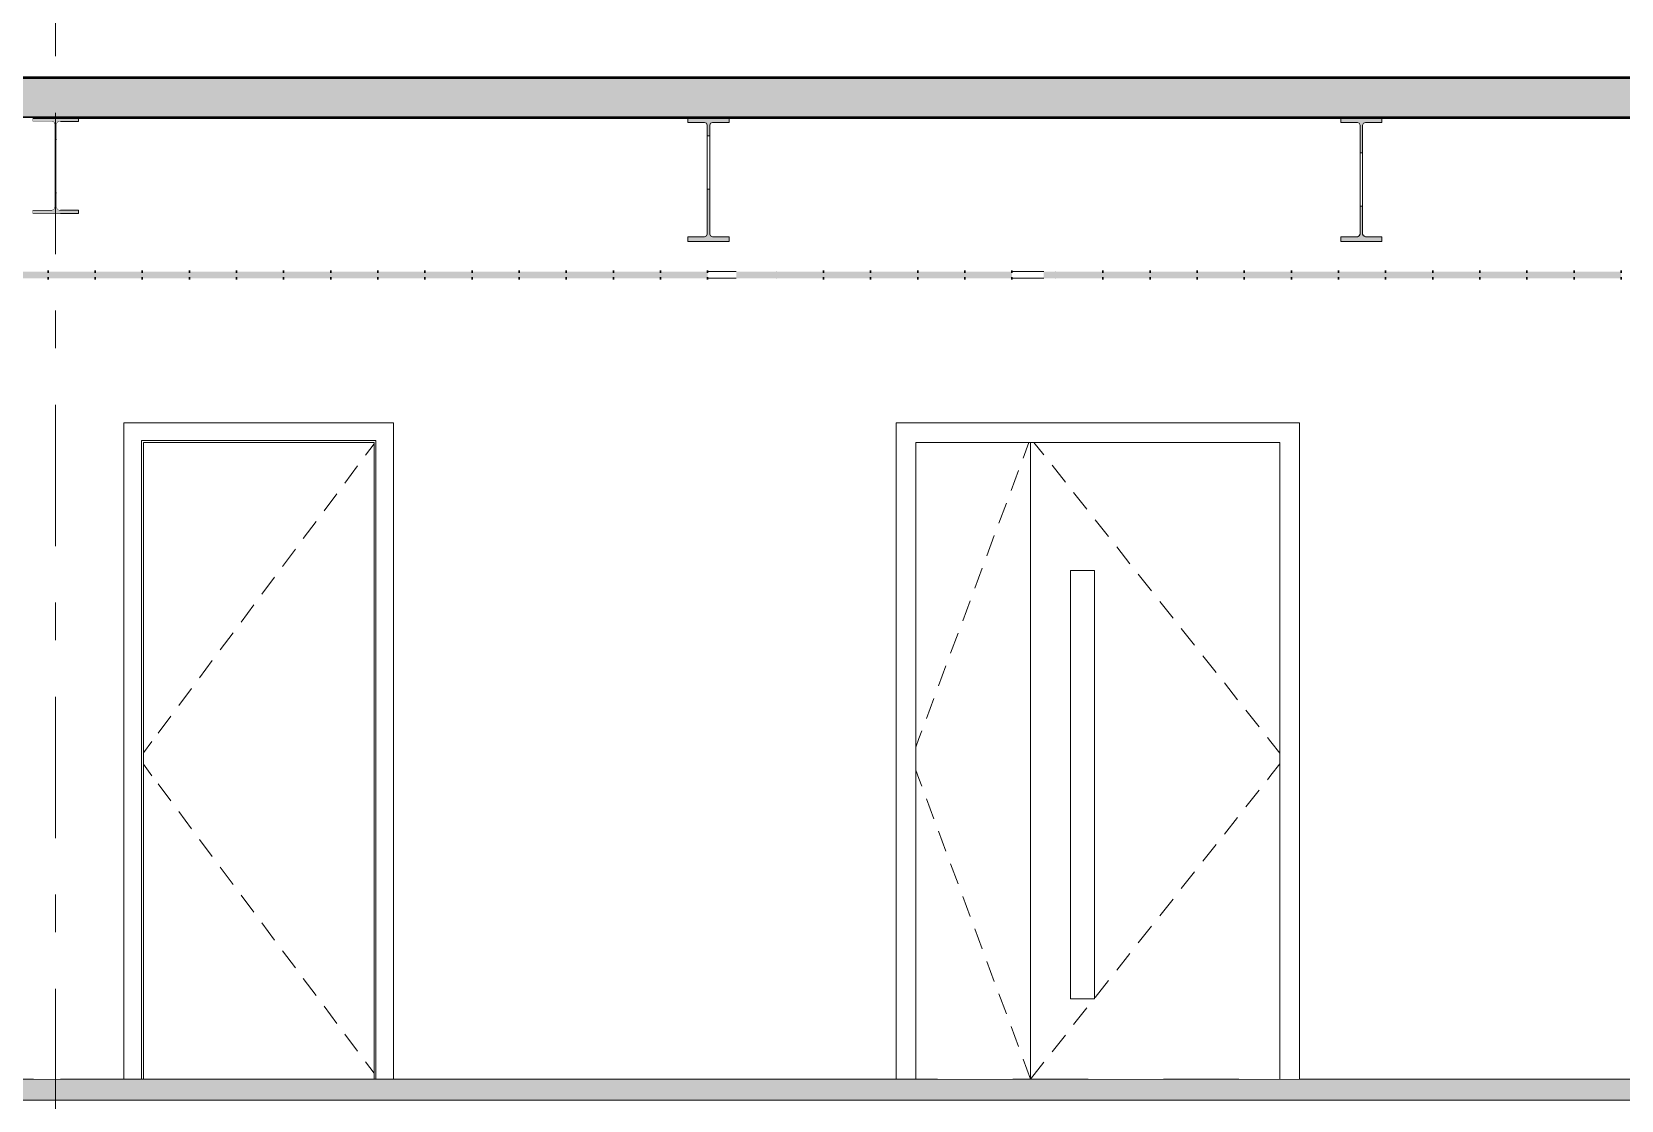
# Model space of a CAD drawing. Header units: millimetres. Extents: x -46169 to 228156, y -86316 to 18123.
# Drawn here: x 117237 to 123191, y -81190 to -77188 of the extents above; entities that cross this region are included whole.
import ezdxf
from ezdxf.enums import TextEntityAlignment as Align

# ---------------------------------------------------------------- set-up
doc = ezdxf.new("R2010")
doc.units = ezdxf.units.MM
doc.header["$MEASUREMENT"] = 0
for name, pattern in [('Dashed', [2822.222233, 1411.111116, -1411.111116]), ('Dense Dotted', [176.388884, 0, -176.388884]), ('Double Dashed', [1093.611073, 529.166651, -211.666656, 141.111112, -211.666656]), ('Wipeout_Contour', [1000, 0, -1000])]:
    doc.linetypes.add(name, pattern=pattern)
for name, color, linetype, lineweight, true_color in [('0_Pen_No__105', 7, 'Continuous', 15, 0xa6a6a6), ('A-230-M_FLOOR.IFC Import_Pen_No__109', 7, 'Continuous', 15, 0xa6a6a6), ('A-230-M_FLOOR.IFC Import_Pen_No__29', 7, 'Continuous', 50, 0x2a2a2a), ('New_A-15-MG_Structural_Grid_Phase_2_Pen_No__222', 7, 'Continuous', 13, 0x65af33), ('New_A-20-M_Ceiling_Pen_No__102', 7, 'Continuous', 15, 0xcccccc), ('New_A-20-M_Ceiling_Pen_No__29', 7, 'Continuous', 50, 0x2a2a2a), ('New_A-20-M_Ceiling_Pen_No__81', 7, 'Continuous', 20, 0x6a6a6a), ('New_A-20-M_Floor_Slab_Pen_No__109', 7, 'Continuous', 15, 0xa6a6a6), ('New_A-20-M_Floor_Slab_Pen_No__162', 7, 'Continuous', 0, 0xe47200), ('New_ArchiCAD Doors_Pen_No__63', 7, 'Continuous', 20, 0x606060)]:
    doc.layers.add(name, color=color, linetype=linetype, lineweight=lineweight, true_color=true_color)
for name, color, linetype in [('A-230-M_FLOOR.IFC Import', 7, 'Continuous'), ('New_A-15-MG_Structural_Grid_Phase_2', 7, 'Continuous'), ('New_A-20-M_Ceiling', 7, 'Continuous'), ('New_A-20-M_Floor_Slab', 7, 'Continuous'), ('New_A-25-M_Wall_Int', 7, 'Continuous'), ('New_ArchiCAD Doors', 7, 'Continuous'), ('S-280-M_STRUCT_FRAME.IFC Import', 7, 'Continuous')]:
    doc.layers.add(name, color=color, linetype=linetype)
for name, color, linetype, lineweight in [('New_A-20-M_Floor_Slab_Pen_No__1', 7, 'Continuous', 13), ('S-280-M_STRUCT_FRAME.IFC Import_Pen_No__1', 7, 'Continuous', 13), ('S-280-M_STRUCT_FRAME.IFC Import_Pen_No__160', 5, 'Continuous', 200), ('S-280-M_STRUCT_FRAME.IFC Import_Pen_No__90', 8, 'Continuous', 20)]:
    doc.layers.add(name, color=color, linetype=linetype, lineweight=lineweight)
doc.styles.add('GENERATED_STYLE_1', font='')
doc.styles.get('GENERATED_STYLE_1').set_extended_font_data('Swis721 BT')
pattern_1 = [(0, (104446.8, -81110.96), (0, 779.423), [48.75, -401.25]), (0, (104671.8, -80721.25), (0, 779.423), [48.75, -401.25]), (60, (104446.8, -81110.96), (-675, 389.711), [48.75, -401.25]), (60, (104896.8, -81110.96), (-675, 389.711), [48.75, -401.25]), (120, (104495.5, -81110.96), (675, 389.711), [48.75, -401.25]), (120, (104945.5, -81110.96), (675, 389.711), [48.75, -401.25]), (0, (104446.78, -81035.96), (0, 150), [0, -150, 0, -225]), (45, (104521.78, -81035.96), (-106.066, 106.066), [0, -112.5, 0, -187.5])]

# ---------------------------------------------------------------- blocks, each defined once
blk = doc.blocks.new('Section Elem_13_1', base_point=(104446.8, -81111))
at = {"color": 254, "linetype": 'Wipeout_Contour', "lineweight": 0, "ltscale": 557440.241387}
blk.add_wipeout([(105107.6, -77361), (126599.8, -77361), (126599.8, -77086), (105107.6, -77086)], dxfattribs=at).dxf.layer = 'New_A-20-M_Floor_Slab'
blk = doc.blocks.new('Section Elem_42_1', base_point=(104446.8, -81111))
at = {"color": 254, "linetype": 'Wipeout_Contour', "lineweight": 0, "ltscale": 748914.291087}
blk.add_wipeout([(129753.1, -78111), (122227.6, -78111), (122227.6, -81111), (130484.8, -81111), (130484.8, -78111)], dxfattribs=at).dxf.layer = 'New_A-25-M_Wall_Int'
at = {"color": 254, "linetype": 'Wipeout_Contour', "lineweight": 0, "ltscale": 9025615.064778667}
blk.add_wipeout([(122227.6, -77530.2), (122227.6, -77953.8), (122232.9, -77956), (122295.1, -77956), (122295.1, -77973), (122227.6, -77973), (122227.6, -78086), (129753.1, -78086), (130484.8, -78086), (130484.8, -77511), (128118.2, -77511), (128118.2, -77524.2), (128031.3, -77524.2), (128022.3, -77527.9), (128018.6, -77536.9), (128018.6, -78013.4), (128022.3, -78022.3), (128031.3, -78026.1), (128118.2, -78026.1), (128118.2, -78039.3), (127909.4, -78039.3), (127909.4, -78026.1), (127996.3, -78026.1), (128005.2, -78022.3), (128009, -78013.4), (128009, -77844.3), (128008.9, -77844.3), (128008.9, -77644.3), (128009, -77644.3), (128009, -77536.9), (128005.2, -77527.9), (127996.3, -77524.2), (127909.4, -77524.2), (127909.4, -77511), (124768.3, -77511), (124768.3, -77524.2), (124681.4, -77524.2), (124672.4, -77527.9), (124668.7, -77536.9), (124668.7, -77644.3), (124668.7, -77844.3), (124668.7, -78013.4), (124672.4, -78022.3), (124681.4, -78026.1), (124768.3, -78026.1), (124768.3, -78039.3), (124559.5, -78039.3), (124559.5, -78026.1), (124646.4, -78026.1), (124655.3, -78022.3), (124659.1, -78013.4), (124659.1, -77844.3), (124659.1, -77644.3), (124659.1, -77536.9), (124655.3, -77527.9), (124646.4, -77524.2), (124559.5, -77524.2), (124559.5, -77511), (122295.1, -77511), (122295.1, -77528), (122232.9, -77528)], dxfattribs=at).dxf.layer = 'New_A-25-M_Wall_Int'
blk = doc.blocks.new('Section Elem_43_1', base_point=(104446.8, -81111))
at = {"color": 254, "linetype": 'Wipeout_Contour', "lineweight": 0, "ltscale": 6581117.698297608}
blk.add_wipeout([(117344.2, -77856), (117412.2, -77856), (117412.2, -77869), (117344.2, -77869), (117344.2, -78086), (122227.6, -78086), (122227.6, -77973), (122140.7, -77973), (122140.7, -77956), (122202.9, -77956), (122210.2, -77953), (122213.1, -77945.8), (122213.1, -77841), (122213.1, -77641), (122213.1, -77538.2), (122210.2, -77530.9), (122202.9, -77528), (122140.7, -77528), (122140.7, -77511), (119849.2, -77511), (119849.2, -77528), (119787, -77528), (119779.8, -77530.9), (119776.8, -77538.2), (119776.8, -77578), (119776.8, -77778), (119776.8, -77945.8), (119779.8, -77953), (119787, -77956), (119849.2, -77956), (119849.2, -77973), (119694.8, -77973), (119694.8, -77956), (119757, -77956), (119764.2, -77953), (119767.2, -77945.8), (119767.2, -77778), (119767.2, -77578), (119767.2, -77538.2), (119764.2, -77530.9), (119757, -77528), (119694.8, -77528), (119694.8, -77511), (117412.2, -77511), (117412.2, -77524), (117344.2, -77524)], dxfattribs=at).dxf.layer = 'New_A-25-M_Wall_Int'
at = {"color": 254, "linetype": 'Wipeout_Contour', "lineweight": 0, "ltscale": 1158832.561590932}
blk.add_wipeout([(122222.7, -77641), (122222.7, -77841), (122222.7, -77945.8), (122225.7, -77953), (122227.6, -77953.8), (122227.6, -77530.2), (122225.7, -77530.9), (122222.7, -77538.2)], dxfattribs=at).dxf.layer = 'New_A-25-M_Wall_Int'
at = {"color": 254, "linetype": 'Wipeout_Contour', "lineweight": 0, "ltscale": 1726396.748631738}
blk.add_wipeout([(117344.2, -81111), (117582.2, -81111), (117582.2, -78653), (118592.2, -78653), (118592.2, -81111), (120475.6, -81111), (120475.6, -78653), (121985.6, -78653), (121985.6, -81111), (122227.6, -81111), (122227.6, -78111), (117344.2, -78111)], dxfattribs=at).dxf.layer = 'New_A-25-M_Wall_Int'
blk = doc.blocks.new('Section Elem_78_1', base_point=(104446.8, -81111))
at = {"color": 254, "linetype": 'Wipeout_Contour', "lineweight": 0, "ltscale": 568761.581851}
blk.add_wipeout([(117648.2, -81111), (117648.2, -78719), (117582.2, -78653), (117582.2, -81111)], dxfattribs=at).dxf.layer = 'New_ArchiCAD Doors'
at = {"color": 254, "linetype": 'Wipeout_Contour', "lineweight": 0, "ltscale": 571888.986101}
blk.add_wipeout([(118592.2, -78653), (118526.2, -78719), (118526.2, -81111), (118592.2, -81111)], dxfattribs=at).dxf.layer = 'New_ArchiCAD Doors'
at = {"color": 254, "linetype": 'Wipeout_Contour', "lineweight": 0, "ltscale": 567607.448577}
blk.add_wipeout([(117582.2, -78653), (117648.2, -78719), (118526.2, -78719), (118592.2, -78653)], dxfattribs=at).dxf.layer = 'New_ArchiCAD Doors'
at = {"layer": 'New_ArchiCAD Doors_Pen_No__63', "linetype": 'Continuous'}
for p, q in [((117582.2, -78653), (117582.2, -81111)), ((118592.2, -78653), (117582.2, -78653)), ((118592.2, -81111), (118592.2, -78653))]:
    blk.add_line(p, q, dxfattribs=at)
at = {"color": 254, "linetype": 'Wipeout_Contour', "lineweight": 0, "ltscale": 568926.820686}
blk.add_wipeout([(117655.2, -78726), (117648.2, -78726), (117648.2, -81111), (117655.2, -81111)], dxfattribs=at).dxf.layer = 'New_ArchiCAD Doors'
at = {"color": 254, "linetype": 'Wipeout_Contour', "lineweight": 0, "ltscale": 571812.142397}
blk.add_wipeout([(118519.2, -78726), (118519.2, -81111), (118526.2, -81111), (118526.2, -78726)], dxfattribs=at).dxf.layer = 'New_ArchiCAD Doors'
at = {"color": 254, "linetype": 'Wipeout_Contour', "lineweight": 0, "ltscale": 851536.833968}
blk.add_wipeout([(117648.2, -78719), (117648.2, -78726), (117655.2, -78726), (118519.2, -78726), (118526.2, -78726), (118526.2, -78719)], dxfattribs=at).dxf.layer = 'New_ArchiCAD Doors'
at = {"color": 254, "linetype": 'Wipeout_Contour', "lineweight": 0, "ltscale": 570369.470919}
blk.add_wipeout([(118519.2, -78726), (117655.2, -78726), (117655.2, -81111), (118519.2, -81111)], dxfattribs=at).dxf.layer = 'New_ArchiCAD Doors'
at = {"layer": 'New_ArchiCAD Doors_Pen_No__63', "linetype": 'Continuous'}
for p, q in [((117648.2, -81111), (117648.2, -78719)), ((117648.2, -78719), (118526.2, -78719)), ((117655.2, -81111), (117655.2, -78726)), ((117655.2, -78726), (118519.2, -78726)), ((118519.2, -78731.4), (118487.4, -78774.1)), ((118519.2, -78726), (118519.2, -81111)), ((118526.2, -78719), (118526.2, -81111)), ((118457.4, -78814.1), (118409.6, -78878.3)), ((118379.7, -78918.3), (118331.8, -78982.4)), ((118301.9, -79022.5), (118254.1, -79086.6)), ((118224.2, -79126.7), (118176.3, -79190.8)), ((118146.4, -79230.9), (118098.6, -79295)), ((118068.7, -79335.1), (118020.8, -79399.2)), ((117990.9, -79439.2), (117943.1, -79503.3)), ((117913.2, -79543.4), (117865.3, -79607.5)), ((117835.4, -79647.6), (117787.5, -79711.7)), ((117757.6, -79751.8), (117709.8, -79815.9)), ((117687.1, -79846.3), (117655.2, -79889)), ((117687.1, -79974.6), (117655.2, -79931.9)), ((117757.6, -80069.1), (117709.8, -80005)), ((117835.4, -80173.3), (117787.5, -80109.2)), ((117913.2, -80277.5), (117865.3, -80213.4)), ((117990.9, -80381.7), (117943.1, -80317.6)), ((118068.7, -80485.9), (118020.8, -80421.8)), ((118146.4, -80590.1), (118098.6, -80525.9)), ((118224.2, -80694.2), (118176.3, -80630.1)), ((118301.9, -80798.4), (118254.1, -80734.3)), ((118379.7, -80902.6), (118331.8, -80838.5)), ((118457.4, -81006.8), (118409.6, -80942.7)), ((118519.2, -81089.5), (118487.4, -81046.8))]:
    blk.add_line(p, q, dxfattribs=at)
blk = doc.blocks.new('Section Elem_146_1', base_point=(104446.8, -81111))
at = {"color": 254, "linetype": 'Wipeout_Contour', "lineweight": 0, "ltscale": 566330.431797}
blk.add_wipeout([(126599.8, -81190), (126599.8, -81111), (105107.6, -81111), (105107.6, -81190)], dxfattribs=at).dxf.layer = 'New_A-20-M_Floor_Slab'
at = {"layer": 'New_A-20-M_Floor_Slab_Pen_No__109', "linetype": 'Continuous'}
h = blk.add_hatch(dxfattribs=at)
h.set_pattern_fill('Lightweight_Concrete_0001', color=256, style=0, pattern_type=2)
h.set_pattern_definition(pattern_1)
h.paths.add_polyline_path([(126599.8, -81190), (126599.8, -81111), (105107.6, -81111), (105107.6, -81190)])
at = {"layer": 'New_A-20-M_Floor_Slab_Pen_No__162', "linetype": 'Continuous'}
blk.add_hatch(color=256, dxfattribs=at).paths.add_polyline_path([(126599.8, -81190.5), (126599.8, -81190), (105107.6, -81190), (105107.6, -81190.5)])
at = {"layer": 'New_A-20-M_Floor_Slab_Pen_No__1', "linetype": 'Continuous', "flags": 128}
for points in [[(177172.4, -81111), (160483.1, -81111), (138338.7, -81111), (126599.8, -81111), (105107.6, -81111)], [(181470.3, -81190), (160483.1, -81190), (138338.7, -81190), (126599.8, -81190), (105107.6, -81190)]]:
    blk.add_lwpolyline(points, dxfattribs=at)
blk = doc.blocks.new('Section Elem_169_1', base_point=(104446.8, -81111))
at = {"color": 254, "linetype": 'Wipeout_Contour', "lineweight": 0, "ltscale": 578427.076389}
blk.add_wipeout([(120475.6, -78726), (120475.6, -81111), (120548.6, -81111), (120548.6, -78726)], dxfattribs=at).dxf.layer = 'New_ArchiCAD Doors'
at = {"color": 254, "linetype": 'Wipeout_Contour', "lineweight": 0, "ltscale": 583226.083785}
blk.add_wipeout([(121912.6, -81111), (121985.6, -81111), (121985.6, -78726), (121912.6, -78726)], dxfattribs=at).dxf.layer = 'New_ArchiCAD Doors'
at = {"color": 254, "linetype": 'Wipeout_Contour', "lineweight": 0, "ltscale": 580424.404378}
blk.add_wipeout([(120978.6, -80811), (121128.6, -80811), (121128.6, -79206), (120978.6, -79206)], dxfattribs=at).dxf.layer = 'New_ArchiCAD Doors'
at = {"color": 254, "linetype": 'Wipeout_Contour', "lineweight": 0, "ltscale": 867223.005146}
blk.add_wipeout([(121985.6, -78653), (120475.6, -78653), (120475.6, -78726), (120548.6, -78726), (121912.6, -78726), (121985.6, -78726)], dxfattribs=at).dxf.layer = 'New_ArchiCAD Doors'
at = {"color": 254, "linetype": 'Wipeout_Contour', "lineweight": 0, "ltscale": 582134.52152}
blk.add_wipeout([(121218.6, -79206), (121218.6, -80811), (121912.6, -80811), (121912.6, -79206)], dxfattribs=at).dxf.layer = 'New_ArchiCAD Doors'
at = {"layer": 'New_ArchiCAD Doors_Pen_No__63', "linetype": 'Continuous'}
for p, q in [((120475.6, -78726), (120475.6, -78653)), ((120475.6, -78653), (121985.6, -78653)), ((121985.6, -78653), (121985.6, -78726)), ((120475.6, -81111), (120475.6, -78726)), ((121985.6, -78726), (121985.6, -81111)), ((121462.6, -79321.6), (121512.3, -79384.3)), ((121543.3, -79423.6), (121592.9, -79486.3)), ((121624, -79525.5), (121673.6, -79588.2)), ((121704.6, -79627.4), (121754.3, -79690.2)), ((121785.3, -79729.4), (121835, -79792.1)), ((121866, -79831.3), (121879, -79847.7)), ((121879, -79847.7), (121912.6, -79890.2)), ((121879, -79973.2), (121912.6, -79930.7)), ((121866, -79989.6), (121879, -79973.2)), ((121785.3, -80091.5), (121835, -80028.8)), ((121704.6, -80193.5), (121754.3, -80130.7)), ((121624, -80295.4), (121673.6, -80232.7)), ((121543.3, -80397.4), (121592.9, -80334.6)), ((121462.6, -80499.3), (121512.3, -80436.6)), ((121382, -80601.2), (121431.6, -80538.5)), ((121301.3, -80703.2), (121350.9, -80640.5))]:
    blk.add_line(p, q, dxfattribs=at)
at = {"color": 254, "linetype": 'Wipeout_Contour', "lineweight": 0, "ltscale": 868973.887806}
blk.add_wipeout([(120978.6, -78726), (120978.6, -79206), (121128.6, -79206), (121218.6, -79206), (121912.6, -79206), (121912.6, -78726)], dxfattribs=at).dxf.layer = 'New_ArchiCAD Doors'
at = {"color": 254, "linetype": 'Wipeout_Contour', "lineweight": 0, "ltscale": 875129.526323}
blk.add_wipeout([(120978.6, -81111), (121912.6, -81111), (121912.6, -80811), (121218.6, -80811), (121128.6, -80811), (120978.6, -80811)], dxfattribs=at).dxf.layer = 'New_ArchiCAD Doors'
at = {"layer": 'New_ArchiCAD Doors_Pen_No__63', "linetype": 'Continuous'}
for p, q in [((121912.6, -81111), (121912.6, -78726)), ((121059.3, -78811.9), (121108.9, -78874.6)), ((121140, -78913.8), (121189.6, -78976.6)), ((121220.6, -79015.8), (121270.3, -79078.5)), ((121301.3, -79117.7), (121350.9, -79180.5)), ((121382, -79219.7), (121431.6, -79282.4)), ((121140, -80907.1), (121189.6, -80844.3)), ((121059.3, -81009), (121108.9, -80946.3))]:
    blk.add_line(p, q, dxfattribs=at)
at = {"color": 254, "linetype": 'Wipeout_Contour', "lineweight": 0, "ltscale": 579265.928845}
blk.add_wipeout([(120978.6, -78726), (120548.6, -78726), (120548.6, -81111), (120978.6, -81111)], dxfattribs=at).dxf.layer = 'New_ArchiCAD Doors'
at = {"color": 254, "linetype": 'Wipeout_Contour', "lineweight": 0, "ltscale": 580824.889304}
blk.add_wipeout([(121218.6, -80811), (121218.6, -79206), (121128.6, -79206), (121128.6, -80811)], dxfattribs=at).dxf.layer = 'New_ArchiCAD Doors'
at = {"layer": 'New_ArchiCAD Doors_Pen_No__63', "linetype": 'Continuous'}
for p, q in [((120548.6, -78726), (120548.6, -81111)), ((121912.6, -78726), (120548.6, -78726)), ((120972.7, -78726), (120950.7, -78785)), ((120978.6, -81111), (120978.6, -78726)), ((120991.3, -78726), (121028.3, -78772.7)), ((120933.3, -78831.8), (120905.5, -78906.8)), ((120888.1, -78953.7), (120860.2, -79028.7)), ((120842.8, -79075.5), (120814.9, -79150.5)), ((120797.5, -79197.4), (120769.7, -79272.4)), ((121128.6, -79206), (121128.6, -80811)), ((121218.6, -79206), (121128.6, -79206)), ((121218.6, -80811), (121218.6, -79206)), ((120752.2, -79319.3), (120724.4, -79394.3)), ((120707, -79441.1), (120679.1, -79516.1)), ((120661.7, -79563), (120633.8, -79638)), ((120616.4, -79684.9), (120588.6, -79759.8)), ((120560.5, -79835.5), (120548.6, -79867.4)), ((120571.2, -79806.7), (120560.5, -79835.5)), ((120560.5, -79985.5), (120548.6, -79953.5)), ((120571.2, -80014.2), (120560.5, -79985.5)), ((120616.4, -80136.1), (120588.6, -80061.1)), ((120661.7, -80257.9), (120633.8, -80182.9)), ((120707, -80379.8), (120679.1, -80304.8)), ((120752.2, -80501.7), (120724.4, -80426.7)), ((120797.5, -80623.5), (120769.7, -80548.5)), ((120842.8, -80745.4), (120814.9, -80670.4)), ((121220.6, -80805.1), (121270.3, -80742.4)), ((120888.1, -80867.2), (120860.2, -80792.2)), ((121128.6, -80811), (121218.6, -80811)), ((120933.3, -80989.1), (120905.5, -80914.1)), ((120978.6, -81111), (120950.7, -81036)), ((120978.6, -81111), (121028.3, -81048.2))]:
    blk.add_line(p, q, dxfattribs=at)
blk = doc.blocks.new('Section Elem_352_1', base_point=(104446.8, -81111))
at = {"layer": 'S-280-M_STRUCT_FRAME.IFC Import_Pen_No__1', "linetype": 'Continuous'}
for p, q in [((117240, -77511), (117240, -77524)), ((117412.2, -77511), (117412.2, -77524)), ((117240, -77856), (117240, -77869)), ((117412.2, -77869), (117240, -77869)), ((117412.2, -77856), (117412.2, -77869))]:
    blk.add_line(p, q, dxfattribs=at)
at = {"layer": 'S-280-M_STRUCT_FRAME.IFC Import_Pen_No__1', "linetype": 'Continuous', "flags": 128}
for points in [[(117319.1, -77526.9), (117311.9, -77524), (117240, -77524)], [(117412.2, -77524), (117340.4, -77524), (117333.2, -77526.9)], [(117319.1, -77853), (117311.9, -77856), (117240, -77856)], [(117333.2, -77853), (117340.4, -77856), (117412.2, -77856)]]:
    blk.add_lwpolyline(points, dxfattribs=at)
at = {"color": 254, "linetype": 'Wipeout_Contour', "lineweight": 0, "ltscale": 562868.491825}
blk.add_wipeout([(117322.1, -77591), (117322.1, -77791), (117330.2, -77791), (117330.2, -77591)], dxfattribs=at).dxf.layer = 'S-280-M_STRUCT_FRAME.IFC Import'
at = {"layer": 'S-280-M_STRUCT_FRAME.IFC Import_Pen_No__160', "linetype": 'Continuous', "lineweight": 0, "true_color": 0x00007f}
for points in [[(117412.2, -77511), (117240, -77511), (117240, -77524), (117311.9, -77524), (117319.1, -77526.9), (117322.1, -77534.2), (117322.1, -77591), (117330.2, -77591), (117330.2, -77534.2), (117333.2, -77526.9), (117340.4, -77524), (117412.2, -77524)], [(117240, -77869), (117412.2, -77869), (117412.2, -77856), (117340.4, -77856), (117333.2, -77853), (117330.2, -77845.8), (117330.2, -77791), (117322.1, -77791), (117322.1, -77845.8), (117319.1, -77853), (117311.9, -77856), (117240, -77856)]]:
    blk.add_hatch(color=176, dxfattribs=at).paths.add_polyline_path(points)
at = {"layer": 'S-280-M_STRUCT_FRAME.IFC Import_Pen_No__1', "linetype": 'Continuous'}
for p, q in [((117330.2, -77591), (117322.1, -77591)), ((117330.2, -77791), (117322.1, -77791))]:
    blk.add_line(p, q, dxfattribs=at)
at = {"layer": 'S-280-M_STRUCT_FRAME.IFC Import_Pen_No__1', "linetype": 'Continuous', "flags": 128}
for points in [[(117319.1, -77526.9), (117322.1, -77534.2), (117322.1, -77591)], [(117333.2, -77526.9), (117330.2, -77534.2), (117330.2, -77591)], [(117322.1, -77791), (117322.1, -77845.8), (117319.1, -77853)], [(117330.2, -77791), (117330.2, -77845.8), (117333.2, -77853)]]:
    blk.add_lwpolyline(points, dxfattribs=at)
at = {"layer": 'S-280-M_STRUCT_FRAME.IFC Import_Pen_No__90', "linetype": 'Continuous'}
for p, q in [((117322.1, -77591), (117322.1, -77791)), ((117330.2, -77791), (117330.2, -77591))]:
    blk.add_line(p, q, dxfattribs=at)
blk = doc.blocks.new('Section Elem_358_1', base_point=(104446.8, -81111))
at = {"layer": 'S-280-M_STRUCT_FRAME.IFC Import_Pen_No__1', "linetype": 'Continuous'}
for p, q in [((122140.7, -77511), (122140.7, -77528)), ((122295.1, -77511), (122295.1, -77528)), ((122140.7, -77956), (122140.7, -77973)), ((122295.1, -77973), (122140.7, -77973)), ((122295.1, -77956), (122295.1, -77973))]:
    blk.add_line(p, q, dxfattribs=at)
at = {"layer": 'S-280-M_STRUCT_FRAME.IFC Import_Pen_No__1', "linetype": 'Continuous', "flags": 128}
for points in [[(122210.2, -77530.9), (122202.9, -77528), (122140.7, -77528)], [(122295.1, -77528), (122232.9, -77528), (122225.7, -77530.9)], [(122210.2, -77953), (122202.9, -77956), (122140.7, -77956)], [(122225.7, -77953), (122232.9, -77956), (122295.1, -77956)]]:
    blk.add_lwpolyline(points, dxfattribs=at)
at = {"color": 254, "linetype": 'Wipeout_Contour', "lineweight": 0, "ltscale": 579391.262883}
blk.add_wipeout([(122213.1, -77641), (122213.1, -77841), (122222.7, -77841), (122222.7, -77641)], dxfattribs=at).dxf.layer = 'S-280-M_STRUCT_FRAME.IFC Import'
at = {"layer": 'S-280-M_STRUCT_FRAME.IFC Import_Pen_No__160', "linetype": 'Continuous', "lineweight": 0, "true_color": 0x00007f}
for points in [[(122295.1, -77511), (122140.7, -77511), (122140.7, -77528), (122202.9, -77528), (122210.2, -77530.9), (122213.1, -77538.2), (122213.1, -77641), (122222.7, -77641), (122222.7, -77538.2), (122225.7, -77530.9), (122232.9, -77528), (122295.1, -77528)], [(122140.7, -77973), (122295.1, -77973), (122295.1, -77956), (122232.9, -77956), (122225.7, -77953), (122222.7, -77945.8), (122222.7, -77841), (122213.1, -77841), (122213.1, -77945.8), (122210.2, -77953), (122202.9, -77956), (122140.7, -77956)]]:
    blk.add_hatch(color=176, dxfattribs=at).paths.add_polyline_path(points)
at = {"layer": 'S-280-M_STRUCT_FRAME.IFC Import_Pen_No__1', "linetype": 'Continuous'}
for p, q in [((122222.7, -77641), (122213.1, -77641)), ((122222.7, -77841), (122213.1, -77841))]:
    blk.add_line(p, q, dxfattribs=at)
at = {"layer": 'S-280-M_STRUCT_FRAME.IFC Import_Pen_No__1', "linetype": 'Continuous', "flags": 128}
for points in [[(122210.2, -77530.9), (122213.1, -77538.2), (122213.1, -77641)], [(122225.7, -77530.9), (122222.7, -77538.2), (122222.7, -77641)], [(122213.1, -77841), (122213.1, -77945.8), (122210.2, -77953)], [(122222.7, -77841), (122222.7, -77945.8), (122225.7, -77953)]]:
    blk.add_lwpolyline(points, dxfattribs=at)
at = {"layer": 'S-280-M_STRUCT_FRAME.IFC Import_Pen_No__90', "linetype": 'Continuous'}
for p, q in [((122213.1, -77641), (122213.1, -77841)), ((122222.7, -77841), (122222.7, -77641))]:
    blk.add_line(p, q, dxfattribs=at)
blk = doc.blocks.new('Section Elem_359_1', base_point=(104446.8, -81111))
at = {"layer": 'S-280-M_STRUCT_FRAME.IFC Import_Pen_No__1', "linetype": 'Continuous'}
for p, q in [((119694.8, -77511), (119694.8, -77528)), ((119849.2, -77511), (119849.2, -77528)), ((119694.8, -77956), (119694.8, -77973)), ((119849.2, -77973), (119694.8, -77973)), ((119849.2, -77956), (119849.2, -77973))]:
    blk.add_line(p, q, dxfattribs=at)
at = {"layer": 'S-280-M_STRUCT_FRAME.IFC Import_Pen_No__1', "linetype": 'Continuous', "flags": 128}
for points in [[(119764.2, -77530.9), (119757, -77528), (119694.8, -77528)], [(119849.2, -77528), (119787, -77528), (119779.8, -77530.9)], [(119764.2, -77953), (119757, -77956), (119694.8, -77956)], [(119779.8, -77953), (119787, -77956), (119849.2, -77956)]]:
    blk.add_lwpolyline(points, dxfattribs=at)
at = {"color": 254, "linetype": 'Wipeout_Contour', "lineweight": 0, "ltscale": 571023.097421}
blk.add_wipeout([(119767.2, -77578), (119767.2, -77778), (119776.8, -77778), (119776.8, -77578)], dxfattribs=at).dxf.layer = 'S-280-M_STRUCT_FRAME.IFC Import'
at = {"layer": 'S-280-M_STRUCT_FRAME.IFC Import_Pen_No__160', "linetype": 'Continuous', "lineweight": 0, "true_color": 0x00007f}
for points in [[(119849.2, -77511), (119694.8, -77511), (119694.8, -77528), (119757, -77528), (119764.2, -77530.9), (119767.2, -77538.2), (119767.2, -77578), (119776.8, -77578), (119776.8, -77538.2), (119779.8, -77530.9), (119787, -77528), (119849.2, -77528)], [(119694.8, -77973), (119849.2, -77973), (119849.2, -77956), (119787, -77956), (119779.8, -77953), (119776.8, -77945.8), (119776.8, -77778), (119767.2, -77778), (119767.2, -77945.8), (119764.2, -77953), (119757, -77956), (119694.8, -77956)]]:
    blk.add_hatch(color=176, dxfattribs=at).paths.add_polyline_path(points)
at = {"layer": 'S-280-M_STRUCT_FRAME.IFC Import_Pen_No__1', "linetype": 'Continuous'}
for p, q in [((119776.8, -77578), (119767.2, -77578)), ((119776.8, -77778), (119767.2, -77778))]:
    blk.add_line(p, q, dxfattribs=at)
at = {"layer": 'S-280-M_STRUCT_FRAME.IFC Import_Pen_No__1', "linetype": 'Continuous', "flags": 128}
for points in [[(119764.2, -77530.9), (119767.2, -77538.2), (119767.2, -77578)], [(119779.8, -77530.9), (119776.8, -77538.2), (119776.8, -77578)], [(119767.2, -77778), (119767.2, -77945.8), (119764.2, -77953)], [(119776.8, -77778), (119776.8, -77945.8), (119779.8, -77953)]]:
    blk.add_lwpolyline(points, dxfattribs=at)
at = {"layer": 'S-280-M_STRUCT_FRAME.IFC Import_Pen_No__90', "linetype": 'Continuous'}
for p, q in [((119767.2, -77578), (119767.2, -77778)), ((119776.8, -77778), (119776.8, -77578))]:
    blk.add_line(p, q, dxfattribs=at)
blk = doc.blocks.new('Section Elem_370_1', base_point=(104446.8, -81111))
at = {"color": 254, "linetype": 'Wipeout_Contour', "lineweight": 0, "ltscale": 565297.543378}
blk.add_wipeout([(109659.6, -77511), (126599.8, -77511), (126599.8, -77361), (109659.6, -77361)], dxfattribs=at).dxf.layer = 'A-230-M_FLOOR.IFC Import'
at = {"layer": 'A-230-M_FLOOR.IFC Import_Pen_No__109', "linetype": 'Continuous'}
h = blk.add_hatch(dxfattribs=at)
h.set_pattern_fill('Lightweight_Concrete_0001', color=256, style=0, pattern_type=2)
h.set_pattern_definition(pattern_1)
h.paths.add_polyline_path([(109659.6, -77511), (126599.8, -77511), (126599.8, -77361), (109659.6, -77361)])
at = {"layer": 'A-230-M_FLOOR.IFC Import_Pen_No__29', "linetype": 'Continuous'}
for p, q in [((117240, -77511), (114856.7, -77511)), ((117412.2, -77511), (117240, -77511)), ((119694.8, -77511), (117412.2, -77511)), ((119849.2, -77511), (119694.8, -77511)), ((122140.7, -77511), (119849.2, -77511)), ((122295.1, -77511), (122140.7, -77511)), ((124559.5, -77511), (122295.1, -77511))]:
    blk.add_line(p, q, dxfattribs=at)
at = {"layer": 'A-230-M_FLOOR.IFC Import_Pen_No__29', "linetype": 'Continuous', "flags": 128}
blk.add_lwpolyline([(138048.7, -77361), (126599.8, -77361), (109659.6, -77361)], dxfattribs=at)
blk = doc.blocks.new('Section Elem_531_1', base_point=(104446.8, -81111))
at = {"color": 254, "linetype": 'Wipeout_Contour', "lineweight": 0, "ltscale": 1120676.808410549}
blk.add_wipeout([(113215.7, -81111), (113326.2, -81111), (113326.2, -78641), (116760.2, -78641), (116760.2, -81111), (117344.2, -81111), (117344.2, -78111), (113215.7, -78111)], dxfattribs=at).dxf.layer = 'New_A-25-M_Wall_Int'
at = {"color": 254, "linetype": 'Wipeout_Contour', "lineweight": 0, "ltscale": 5571015.331384591}
blk.add_wipeout([(113215.7, -78086), (117344.2, -78086), (117344.2, -77869), (117240, -77869), (117240, -77856), (117311.9, -77856), (117319.1, -77853), (117322.1, -77845.8), (117322.1, -77791), (117322.1, -77591), (117322.1, -77534.2), (117319.1, -77526.9), (117311.9, -77524), (117240, -77524), (117240, -77511), (114856.7, -77511), (114856.7, -77524), (114784.9, -77524), (114777.7, -77526.9), (114774.7, -77534.2), (114774.7, -77591), (114774.7, -77791), (114774.7, -77845.8), (114777.7, -77853), (114784.9, -77856), (114856.7, -77856), (114856.7, -77869), (114684.5, -77869), (114684.5, -77856), (114756.4, -77856), (114763.6, -77853), (114766.6, -77845.8), (114766.6, -77791), (114766.6, -77591), (114766.6, -77534.2), (114763.6, -77526.9), (114756.4, -77524), (114684.5, -77524), (114684.5, -77511), (113215.7, -77511)], dxfattribs=at).dxf.layer = 'New_A-25-M_Wall_Int'
at = {"color": 254, "linetype": 'Wipeout_Contour', "lineweight": 0, "ltscale": 1407247.202616635}
blk.add_wipeout([(117330.2, -77591), (117330.2, -77791), (117330.2, -77845.8), (117333.2, -77853), (117340.4, -77856), (117344.2, -77856), (117344.2, -77524), (117340.4, -77524), (117333.2, -77526.9), (117330.2, -77534.2)], dxfattribs=at).dxf.layer = 'New_A-25-M_Wall_Int'
blk = doc.blocks.new('Section Elem_538_1', base_point=(104446.8, -81111))
at = {"layer": 'New_A-20-M_Ceiling_Pen_No__29', "linetype": 'Dense Dotted'}
blk.add_line((123191.3, -78086), (123191.3, -78111), dxfattribs=at)
at = {"color": 254, "linetype": 'Wipeout_Contour', "lineweight": 0, "ltscale": 572108.552474}
blk.add_wipeout([(119768.6, -78111), (119876.1, -78111), (119876.1, -78086), (119768.6, -78086)], dxfattribs=at).dxf.layer = 'New_A-20-M_Ceiling'
at = {"color": 254, "linetype": 'Wipeout_Contour', "lineweight": 0, "ltscale": 575954.834976}
blk.add_wipeout([(120908.8, -78111), (121028.2, -78111), (121028.2, -78086), (120908.8, -78086)], dxfattribs=at).dxf.layer = 'New_A-20-M_Ceiling'
at = {"layer": 'New_A-20-M_Ceiling_Pen_No__81', "linetype": 'Continuous', "lineweight": 0, "true_color": 0x353535}
for points in [[(115697.3, -78086), (115697.3, -78111), (119768.6, -78111), (119768.6, -78086)], [(119876.1, -78086), (119876.1, -78111), (120908.8, -78111), (120908.8, -78086)], [(121028.2, -78086), (121028.2, -78111), (123191.3, -78111), (123191.3, -78086)]]:
    blk.add_hatch(color=250, dxfattribs=at).paths.add_polyline_path(points)
at = {"layer": 'New_A-20-M_Ceiling_Pen_No__102', "linetype": 'Continuous'}
for p, q in [((119768.6, -78086), (119876.1, -78086)), ((119768.6, -78111), (119876.1, -78111)), ((120908.8, -78086), (121028.2, -78086)), ((120908.8, -78111), (121028.2, -78111))]:
    blk.add_line(p, q, dxfattribs=at)
at = {"layer": 'New_A-20-M_Ceiling_Pen_No__29', "linetype": 'Dense Dotted'}
for p, q in [((119768.6, -78086), (115697.3, -78086)), ((119768.6, -78111), (115697.3, -78111)), ((119768.6, -78086), (119768.6, -78111)), ((119876.1, -78086), (119876.1, -78111)), ((120908.8, -78086), (119876.1, -78086)), ((120908.8, -78111), (119876.1, -78111)), ((120908.8, -78086), (120908.8, -78111)), ((121028.2, -78086), (121028.2, -78111)), ((123191.3, -78086), (121028.2, -78086)), ((123191.3, -78111), (121028.2, -78111))]:
    blk.add_line(p, q, dxfattribs=at)
blk = doc.blocks.new('Standard grid marker[2]_1', base_point=(117326, -62274.7))
at = {"layer": 'New_A-15-MG_Structural_Grid_Phase_2_Pen_No__222', "linetype": 'Double Dashed'}
blk.add_line((117326, -63274.7), (117326, -84111), dxfattribs=at)
at = {"layer": 'New_A-15-MG_Structural_Grid_Phase_2_Pen_No__222', "style": 'GENERATED_STYLE_1'}
for tag, p in [('AC_MarkerText_1_0', (117326, -61731.3)), ('AC_MarkerText_1_1', (117326, -85567.6))]:
    blk.add_attdef(tag, text='', height=350, rotation=360, dxfattribs=at).set_placement(p, align=Align.MIDDLE_CENTER)
blk = doc.blocks.new('A03 Atrium Longitudinal Section_STORY_MARKER', base_point=(104446.8, -81111))
at = {"layer": '0_Pen_No__105', "linetype": 'Dashed', "ltscale": 0.2}
blk.add_line((105107.6, -81111), (184115, -81111), dxfattribs=at)

msp = doc.modelspace()

# ---------------------------------------------------------------- block references
at = {"layer": 'New_A-20-M_Floor_Slab'}
msp.add_blockref('Section Elem_13_1', (104446.8, -81111), dxfattribs=at)
at = {"layer": 'New_A-25-M_Wall_Int'}
msp.add_blockref('Section Elem_42_1', (104446.8, -81111), dxfattribs=at)

# ---------------------------------------------------------------- next in the draw order: block references
msp.add_blockref('Section Elem_43_1', (104446.8, -81111), dxfattribs=at)

# ---------------------------------------------------------------- next in the draw order: block references
at = {"layer": 'New_ArchiCAD Doors'}
msp.add_blockref('Section Elem_78_1', (104446.8, -81111), dxfattribs=at)
at = {"layer": 'S-280-M_STRUCT_FRAME.IFC Import'}
for name in ['Section Elem_352_1', 'Section Elem_359_1', 'Section Elem_358_1']:
    msp.add_blockref(name, (104446.8, -81111), dxfattribs=at)

# ---------------------------------------------------------------- next in the draw order: block references
at = {"layer": 'A-230-M_FLOOR.IFC Import'}
msp.add_blockref('Section Elem_370_1', (104446.8, -81111), dxfattribs=at)
at = {"layer": 'New_A-20-M_Floor_Slab'}
msp.add_blockref('Section Elem_146_1', (104446.8, -81111), dxfattribs=at)

# ---------------------------------------------------------------- next in the draw order: block references
at = {"layer": 'New_A-25-M_Wall_Int'}
msp.add_blockref('Section Elem_531_1', (104446.8, -81111), dxfattribs=at)
at = {"layer": 'New_ArchiCAD Doors'}
msp.add_blockref('Section Elem_169_1', (104446.8, -81111), dxfattribs=at)

# ---------------------------------------------------------------- next in the draw order: block references
at = {"layer": 'New_A-20-M_Ceiling'}
msp.add_blockref('Section Elem_538_1', (104446.8, -81111), dxfattribs=at)

# ---------------------------------------------------------------- next in the draw order: block references
at = {"layer": 'New_A-15-MG_Structural_Grid_Phase_2', "color": 8, "linetype": 'Continuous', "lineweight": 15}
msp.add_blockref('Standard grid marker[2]_1', (117326, -62274.7), dxfattribs=at)

# ---------------------------------------------------------------- next in the draw order: block references
at = {"linetype": 'Continuous', "lineweight": 0}
msp.add_blockref('A03 Atrium Longitudinal Section_STORY_MARKER', (104446.8, -81111), dxfattribs=at)

doc.saveas('drawing.dxf')
